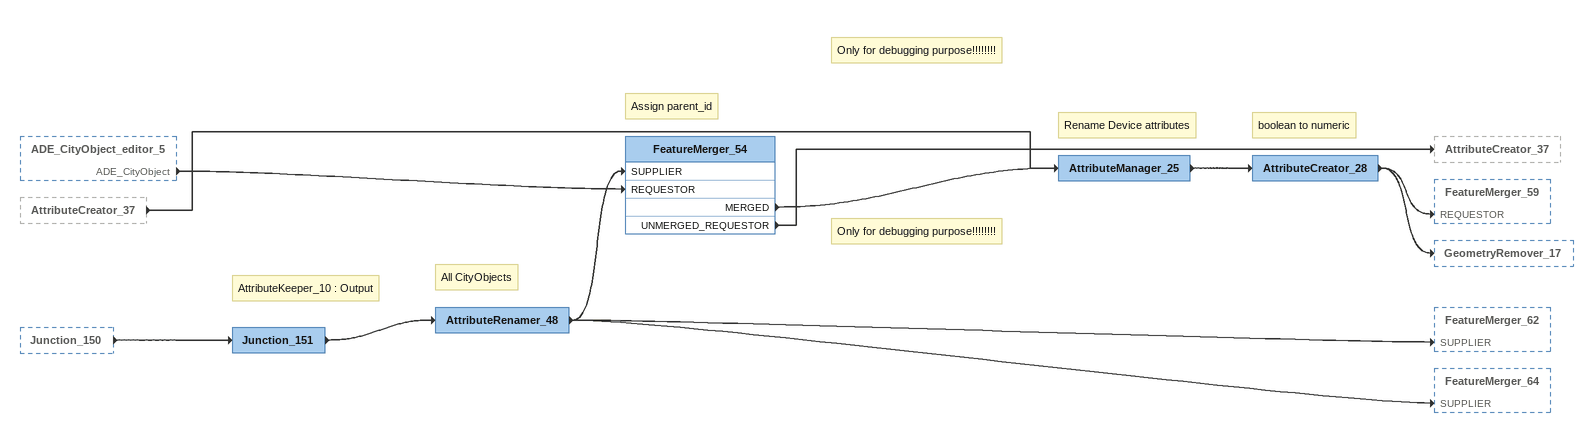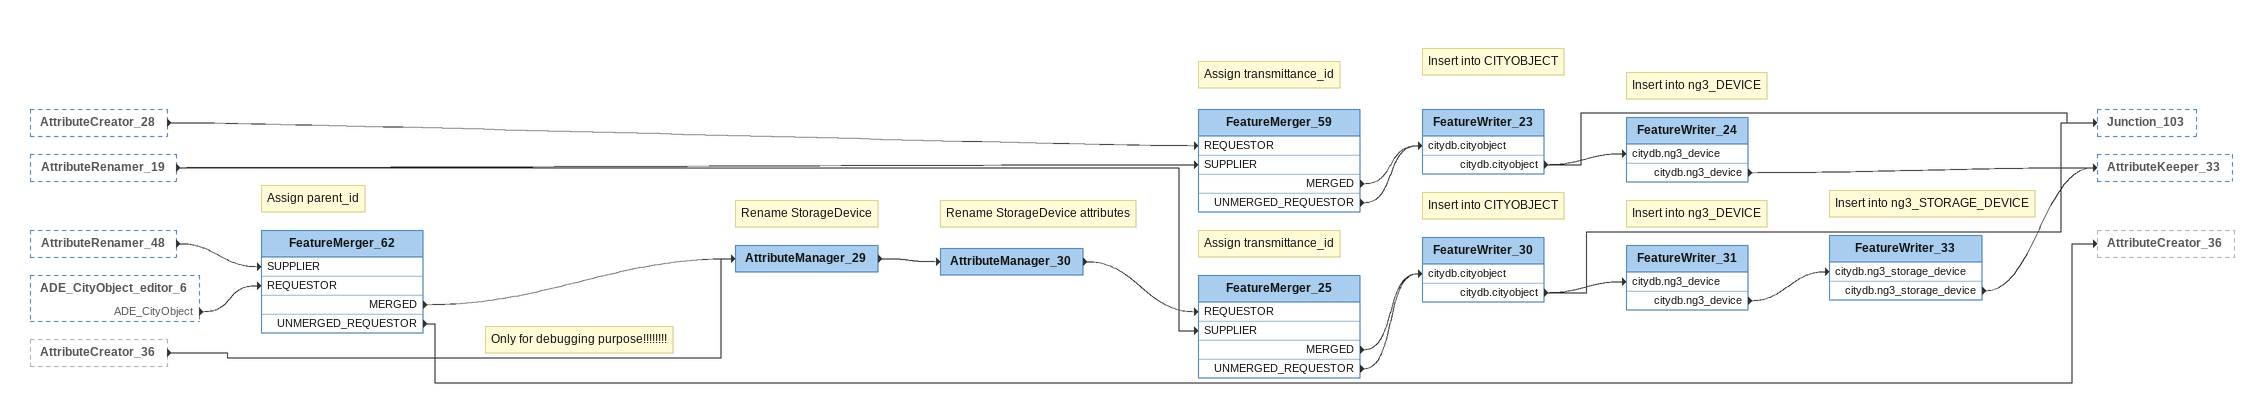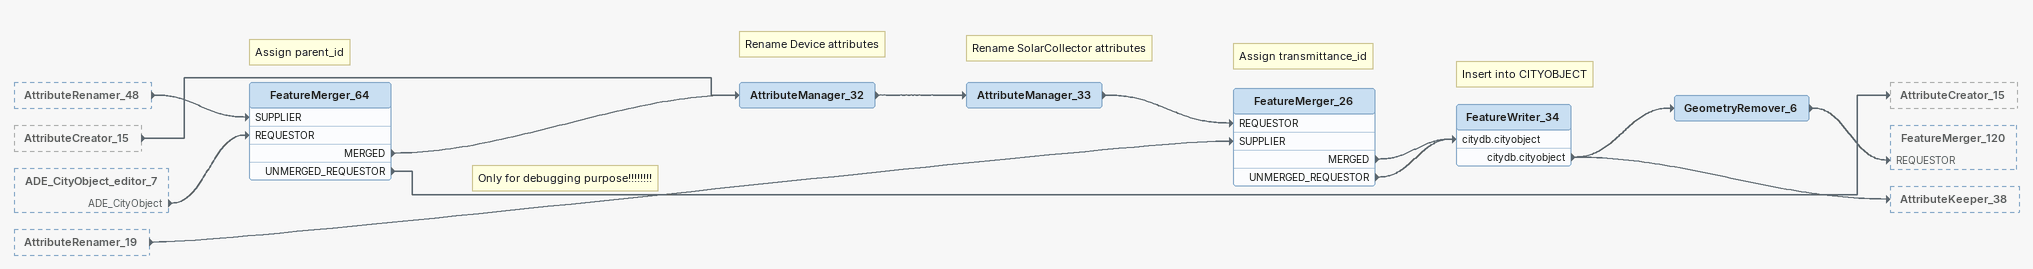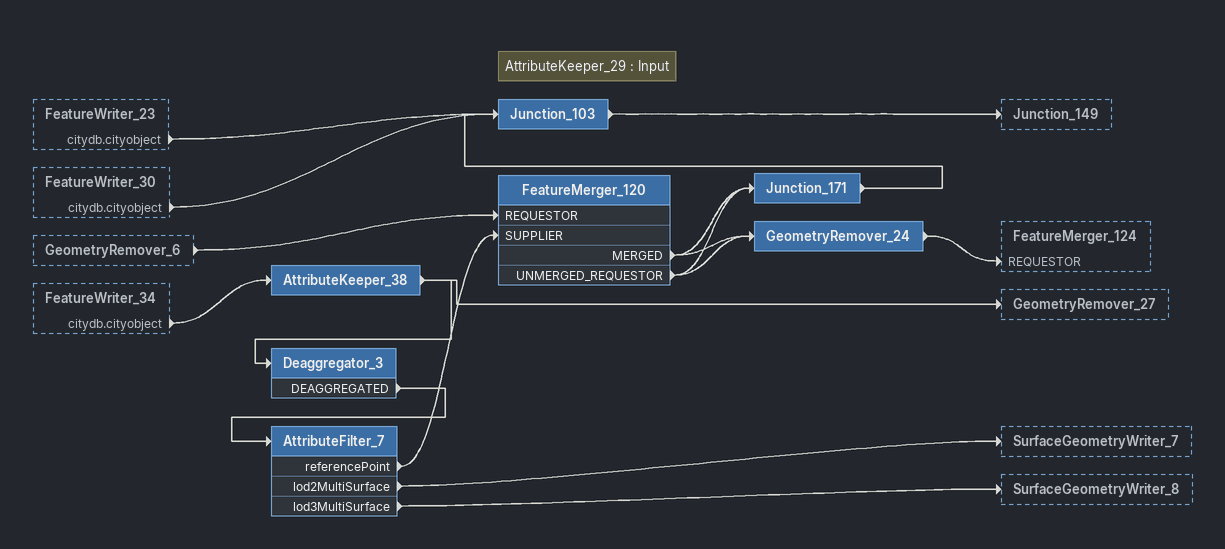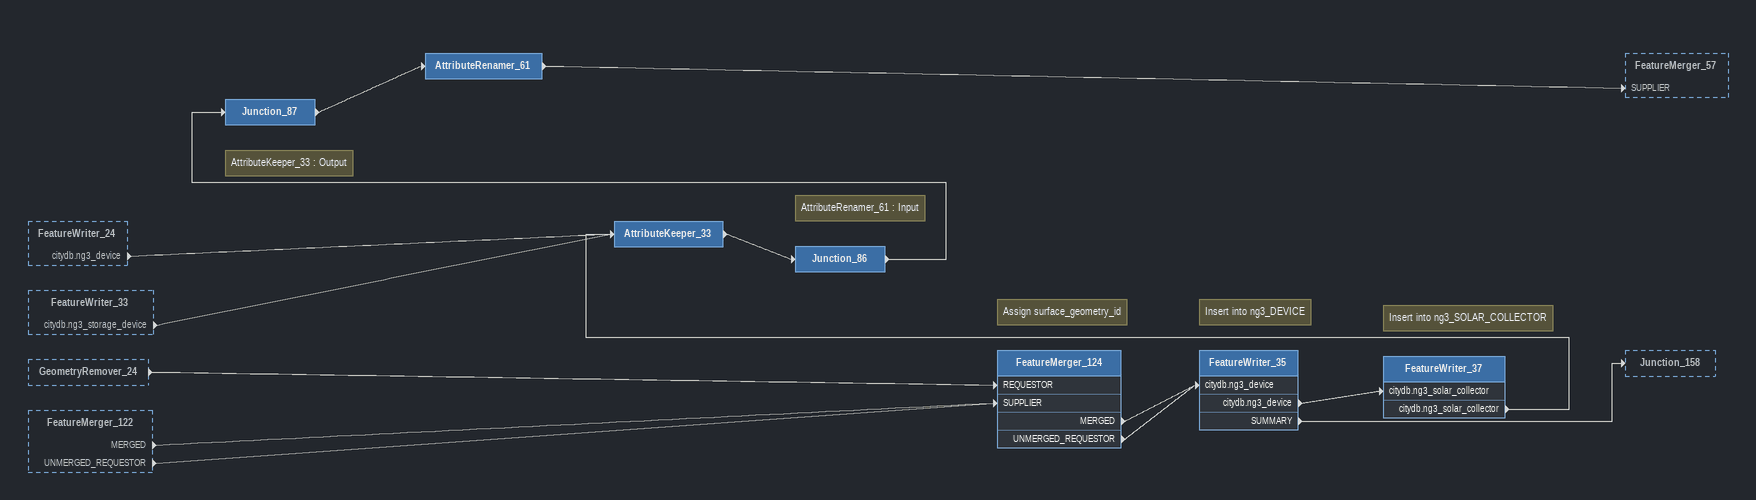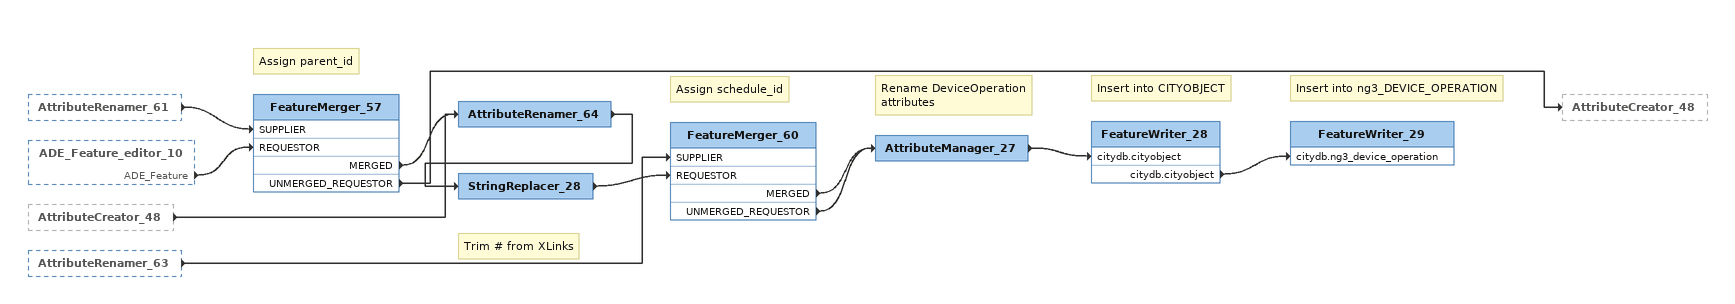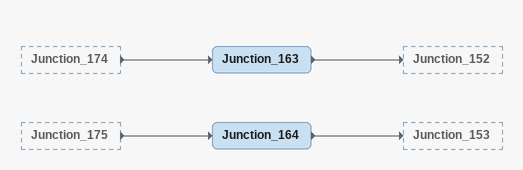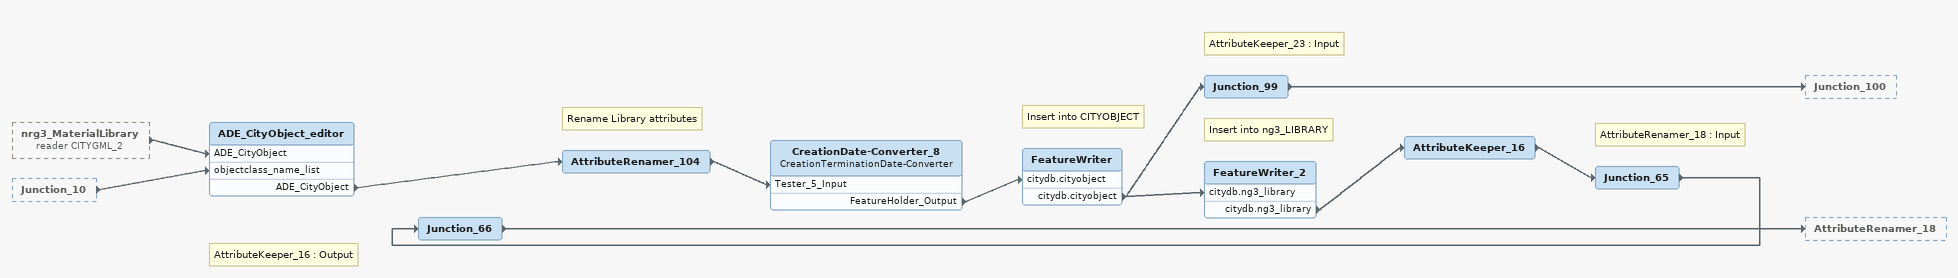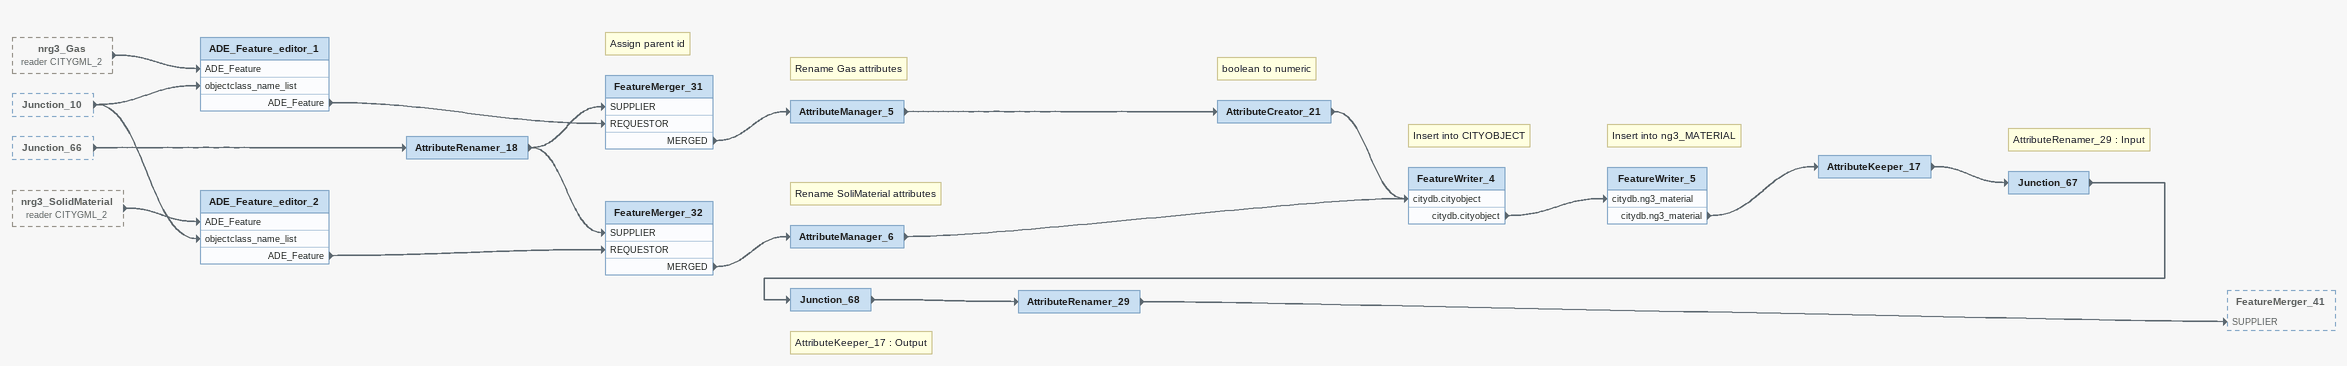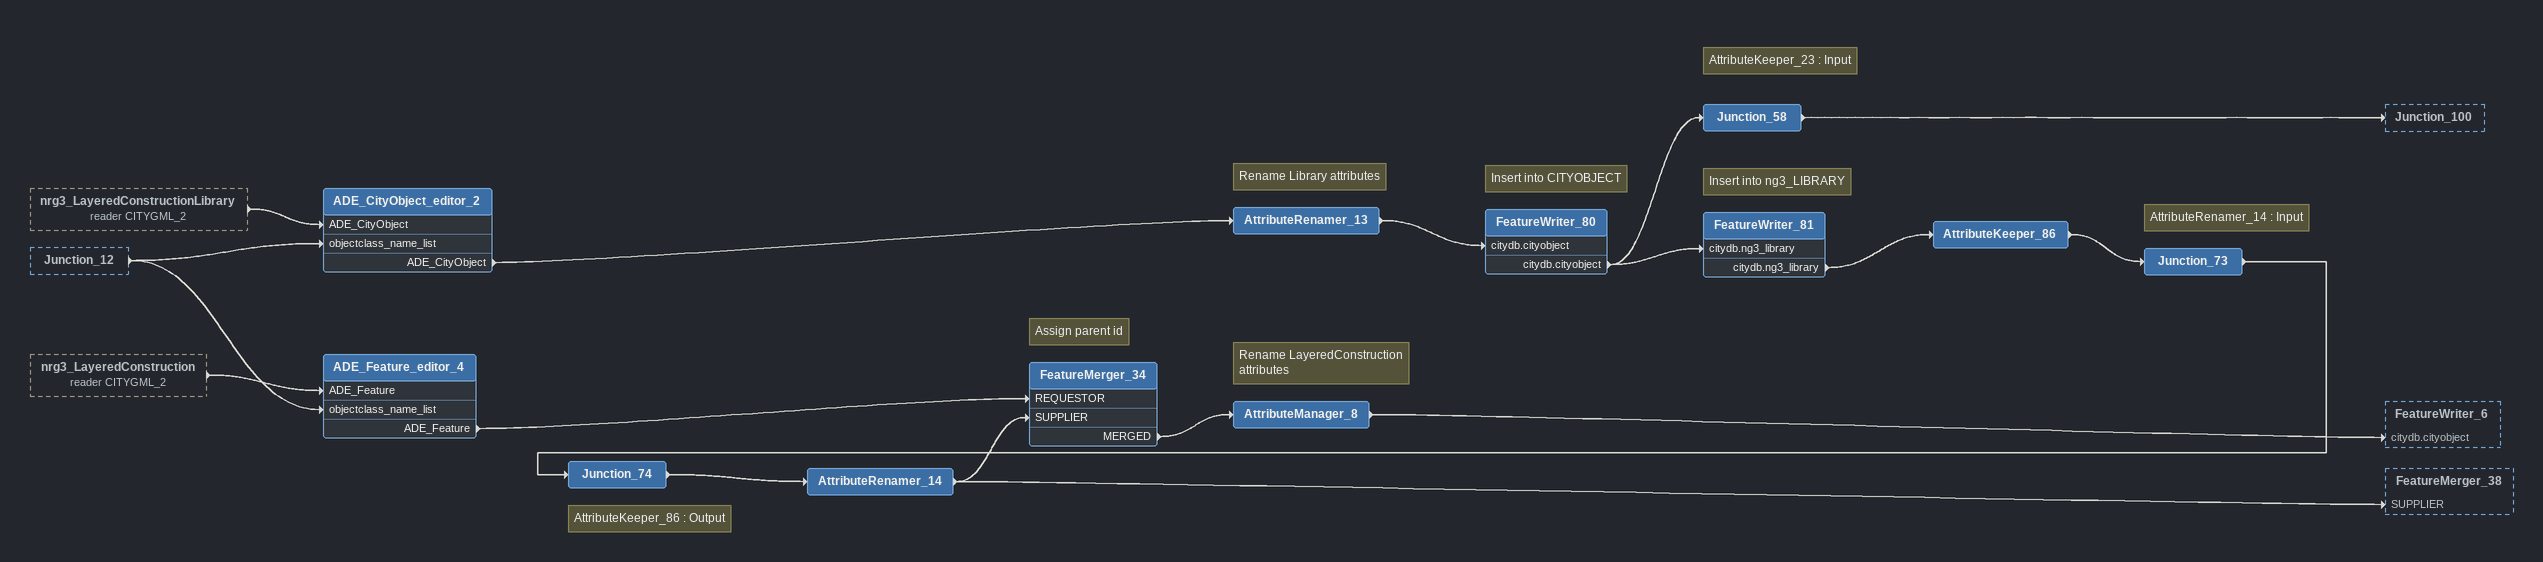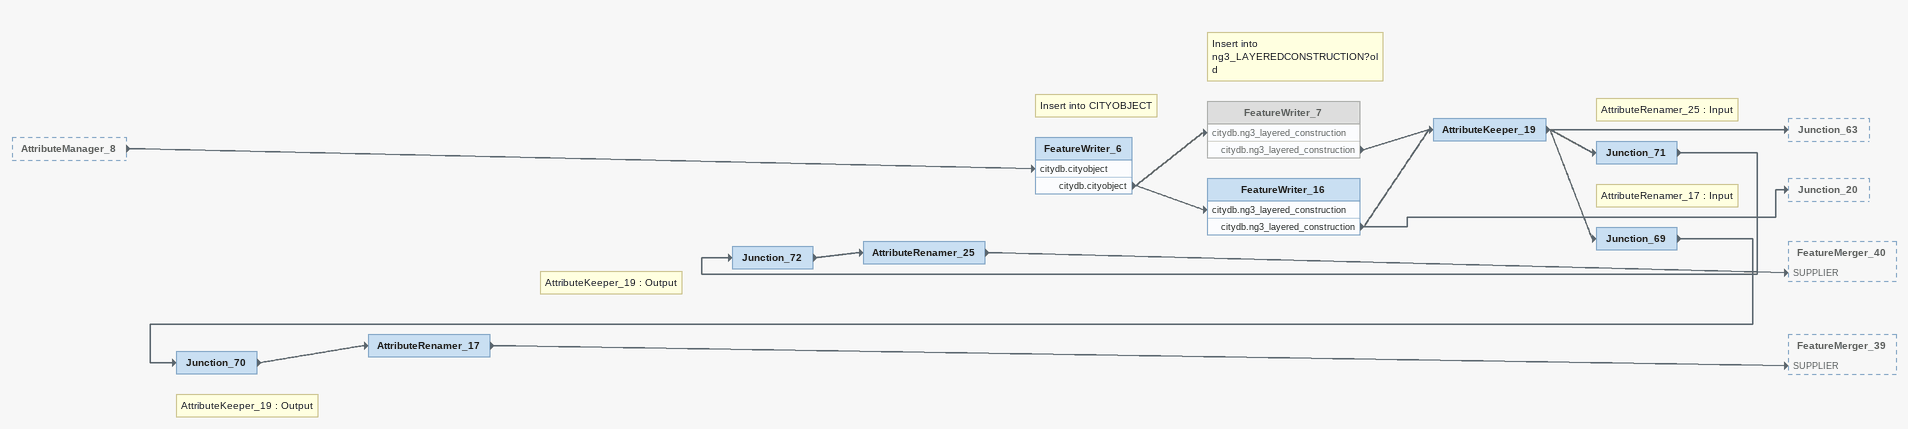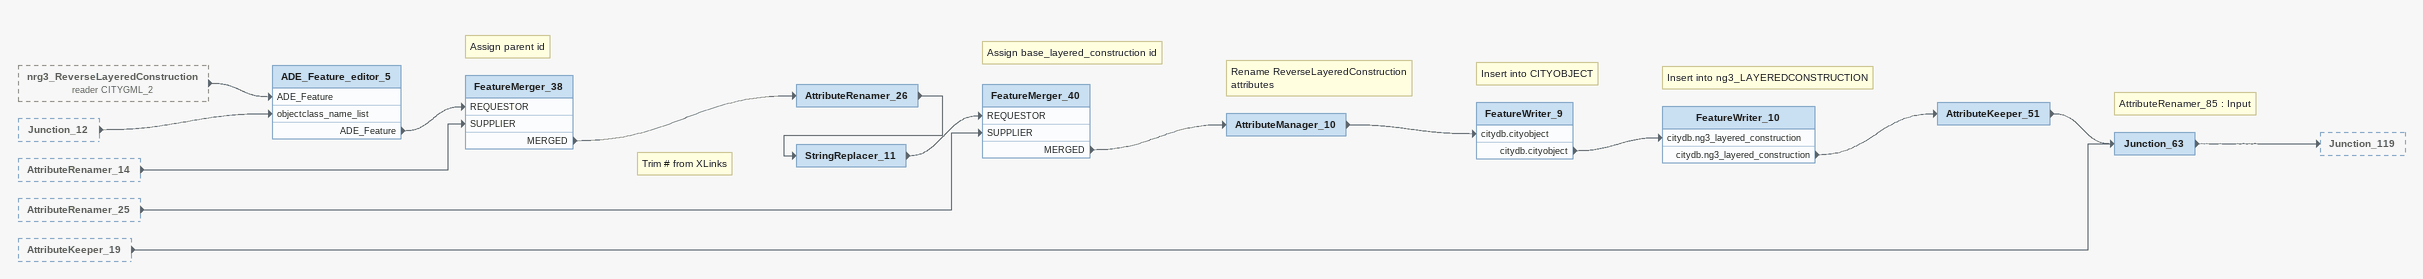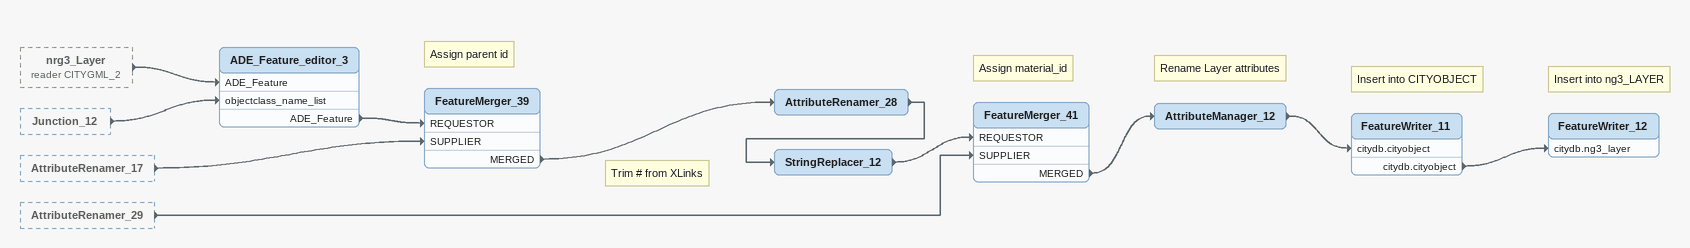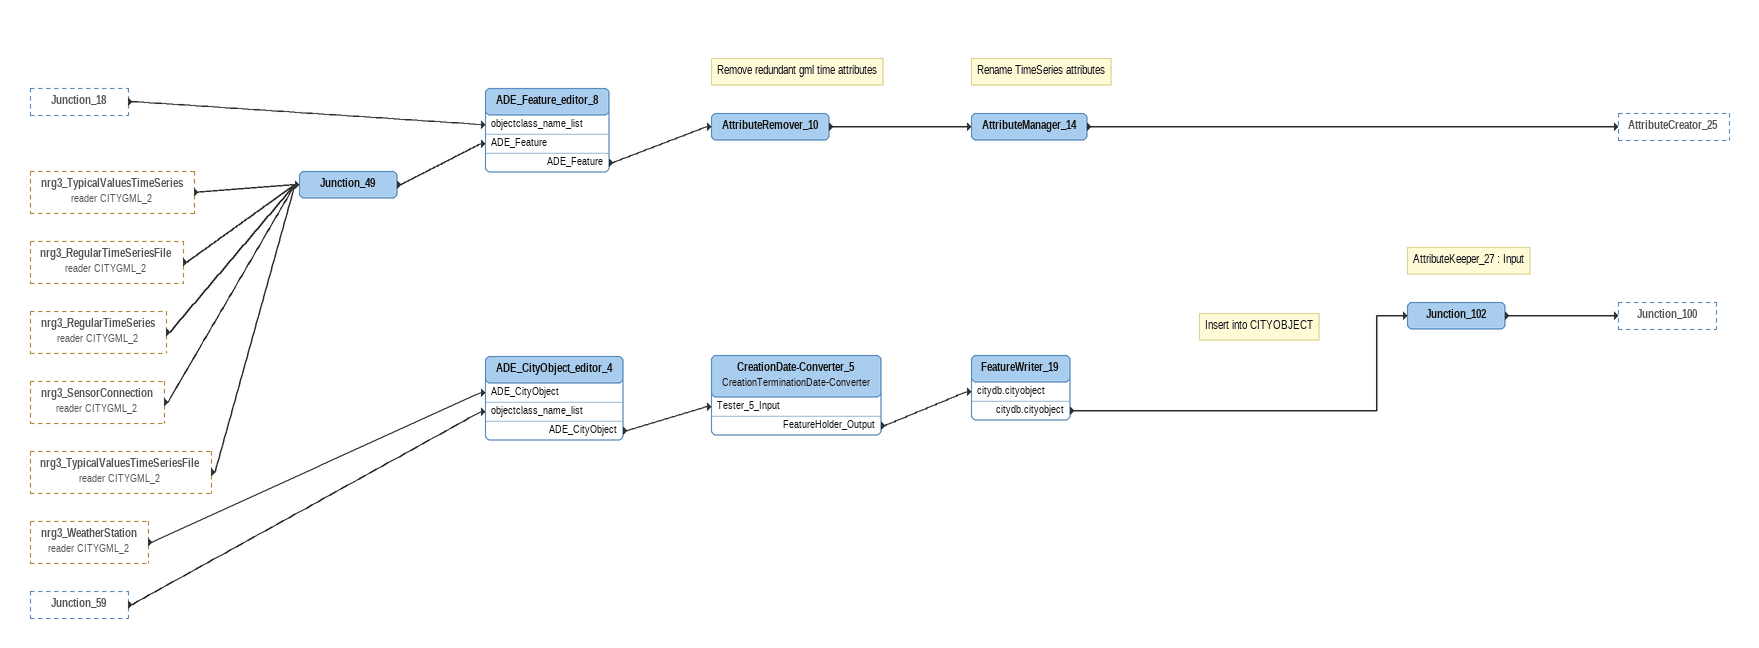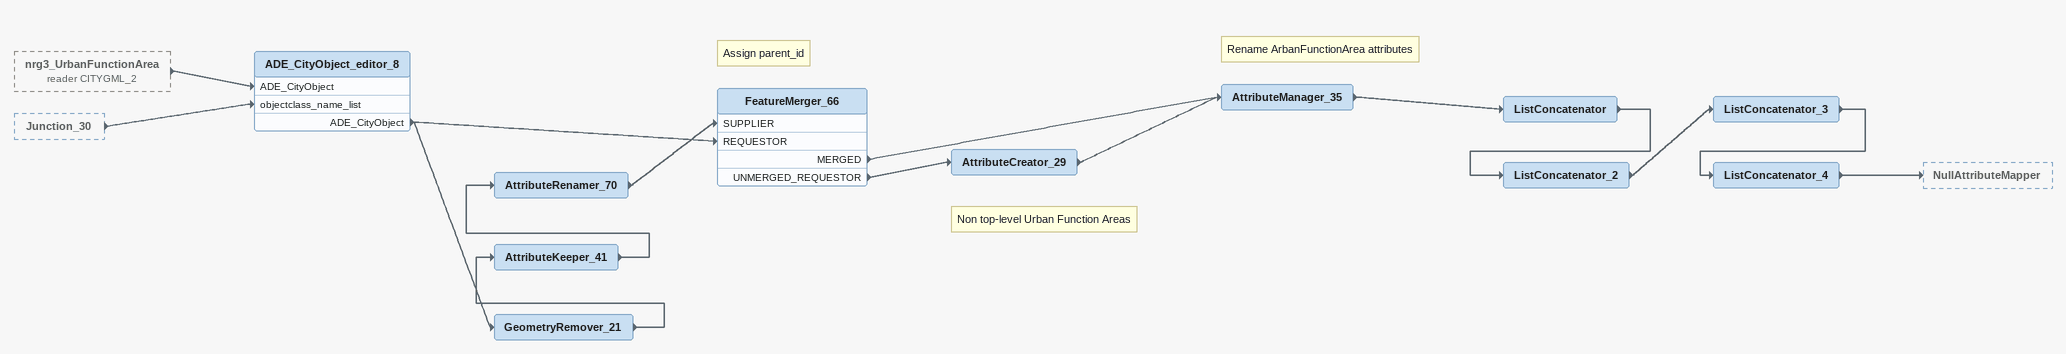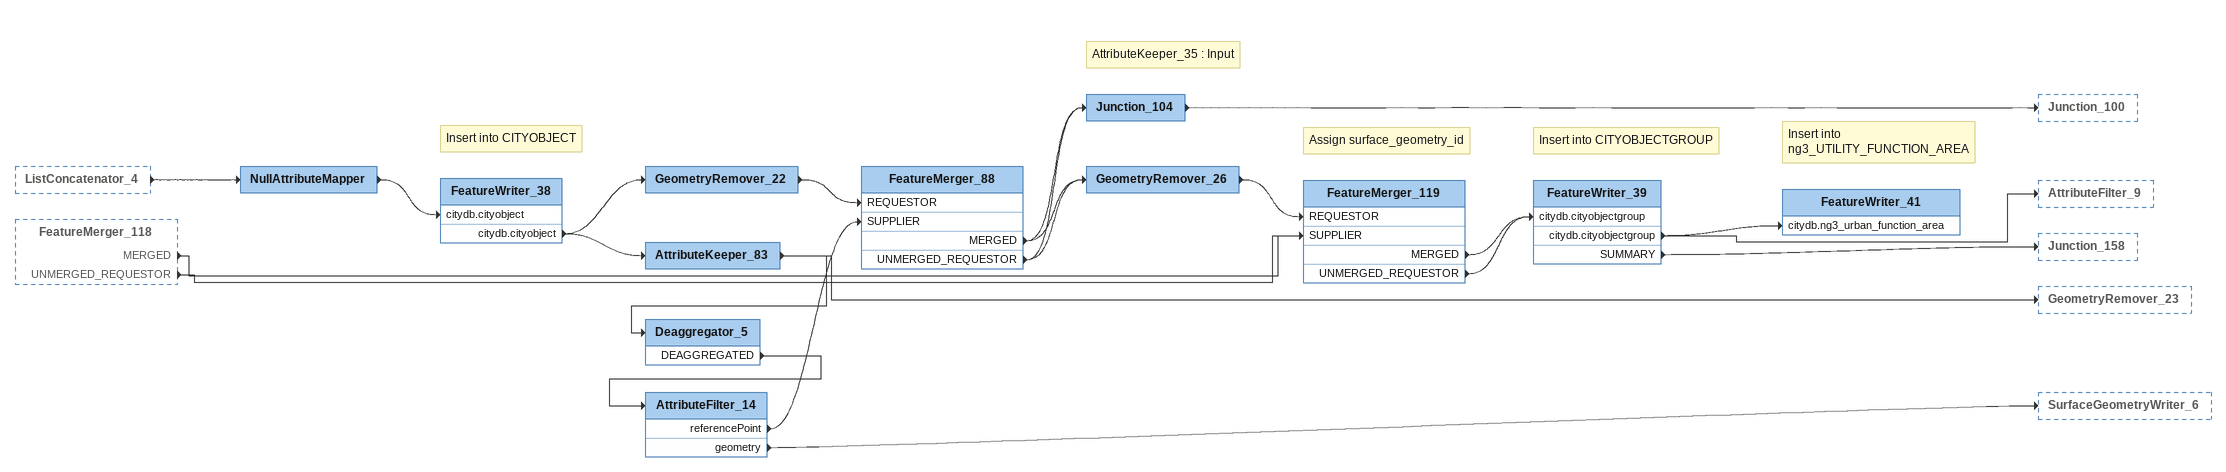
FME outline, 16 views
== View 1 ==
ADE_CityObject_editor_5 [outside]
    ADE_CityObject -> FeatureMerger_54 [REQUESTOR]
AttributeCreator_37 [outside]
    -> AttributeManager_25
Junction_150 [outside]
    -> Junction_151
Note: AttributeKeeper_10 : Output
Junction_151
    -> AttributeRenamer_48
Note: All CityObjects
AttributeRenamer_48
    -> FeatureMerger_54 [SUPPLIER]
    -> FeatureMerger_62 [SUPPLIER]
    -> FeatureMerger_64 [SUPPLIER]
Note: Assign parent_id
Note: Only for debugging purpose!!!!!!!!
Note: Only for debugging purpose!!!!!!!!
FeatureMerger_54
    MERGED -> AttributeManager_25
    UNMERGED_REQUESTOR -> AttributeCreator_37
Note: Rename Device attributes
AttributeManager_25
    -> AttributeCreator_28
Note: boolean to numeric
AttributeCreator_28
    -> FeatureMerger_59 [REQUESTOR]
    -> GeometryRemover_17

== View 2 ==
AttributeCreator_28 [outside]
    -> FeatureMerger_59 [REQUESTOR]
AttributeRenamer_19 [outside]
    -> FeatureMerger_25 [SUPPLIER]
    -> FeatureMerger_59 [SUPPLIER]
AttributeRenamer_48 [outside]
    -> FeatureMerger_62 [SUPPLIER]
ADE_CityObject_editor_6 [outside]
    ADE_CityObject -> FeatureMerger_62 [REQUESTOR]
AttributeCreator_36 [outside]
    -> AttributeManager_29
Note: Assign transmittance_id
FeatureMerger_59
    MERGED -> FeatureWriter_23 [citydb.cityobject]
    UNMERGED_REQUESTOR -> FeatureWriter_23 [citydb.cityobject]
Note: Insert into CITYOBJECT
FeatureWriter_23
    citydb.cityobject -> FeatureWriter_24 [citydb.ng3_device]
    citydb.cityobject -> Junction_103
Note: Insert into ng3_DEVICE
FeatureWriter_24
    citydb.ng3_device -> AttributeKeeper_33
Note: Assign parent_id
Note: Only for debugging purpose!!!!!!!!
FeatureMerger_62
    MERGED -> AttributeManager_29
    UNMERGED_REQUESTOR -> AttributeCreator_36
Note: Rename StorageDevice
AttributeManager_29
    -> AttributeManager_30
Note: Rename StorageDevice attributes
AttributeManager_30
    -> FeatureMerger_25 [REQUESTOR]
Note: Assign transmittance_id
FeatureMerger_25
    MERGED -> FeatureWriter_30 [citydb.cityobject]
    UNMERGED_REQUESTOR -> FeatureWriter_30 [citydb.cityobject]
Note: Insert into CITYOBJECT
FeatureWriter_30
    citydb.cityobject -> FeatureWriter_31 [citydb.ng3_device]
    citydb.cityobject -> Junction_103
Note: Insert into ng3_DEVICE
FeatureWriter_31
    citydb.ng3_device -> FeatureWriter_33 [citydb.ng3_storage_device]
Note: Insert into ng3_STORAGE_DEVICE
FeatureWriter_33
    citydb.ng3_storage_device -> AttributeKeeper_33

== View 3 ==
AttributeRenamer_48 [outside]
    -> FeatureMerger_64 [SUPPLIER]
AttributeCreator_15 [outside]
    -> AttributeManager_32
ADE_CityObject_editor_7 [outside]
    ADE_CityObject -> FeatureMerger_64 [REQUESTOR]
AttributeRenamer_19 [outside]
    -> FeatureMerger_26 [SUPPLIER]
Note: Assign parent_id
Note: Only for debugging purpose!!!!!!!!
FeatureMerger_64
    MERGED -> AttributeManager_32
    UNMERGED_REQUESTOR -> AttributeCreator_15
Note: Rename Device attributes
AttributeManager_32
    -> AttributeManager_33
Note: Rename SolarCollector attributes
AttributeManager_33
    -> FeatureMerger_26 [REQUESTOR]
Note: Assign transmittance_id
FeatureMerger_26
    MERGED -> FeatureWriter_34 [citydb.cityobject]
    UNMERGED_REQUESTOR -> FeatureWriter_34 [citydb.cityobject]
Note: Insert into CITYOBJECT
FeatureWriter_34
    citydb.cityobject -> GeometryRemover_6
    citydb.cityobject -> AttributeKeeper_38
GeometryRemover_6
    -> FeatureMerger_120 [REQUESTOR]

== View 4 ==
FeatureWriter_23 [outside]
    citydb.cityobject -> Junction_103
FeatureWriter_30 [outside]
    citydb.cityobject -> Junction_103
GeometryRemover_6 [outside]
    -> FeatureMerger_120 [REQUESTOR]
FeatureWriter_34 [outside]
    citydb.cityobject -> AttributeKeeper_38
AttributeKeeper_38
    -> Deaggregator_3
    -> GeometryRemover_27
Deaggregator_3
    DEAGGREGATED -> AttributeFilter_7
AttributeFilter_7
    referencePoint -> FeatureMerger_120 [SUPPLIER]
    lod2MultiSurface -> SurfaceGeometryWriter_7
    lod3MultiSurface -> SurfaceGeometryWriter_8
FeatureMerger_120
    MERGED -> GeometryRemover_24
    MERGED -> Junction_171
    UNMERGED_REQUESTOR -> GeometryRemover_24
    UNMERGED_REQUESTOR -> Junction_171
Junction_171
    -> Junction_103
Note: AttributeKeeper_29 : Input
Junction_103
    -> Junction_149
GeometryRemover_24
    -> FeatureMerger_124 [REQUESTOR]

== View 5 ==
FeatureWriter_24 [outside]
    citydb.ng3_device -> AttributeKeeper_33
FeatureWriter_33 [outside]
    citydb.ng3_storage_device -> AttributeKeeper_33
GeometryRemover_24 [outside]
    -> FeatureMerger_124 [REQUESTOR]
FeatureMerger_122 [outside]
    MERGED -> FeatureMerger_124 [SUPPLIER]
    UNMERGED_REQUESTOR -> FeatureMerger_124 [SUPPLIER]
Note: Assign surface_geometry_id
FeatureMerger_124
    MERGED -> FeatureWriter_35 [citydb.ng3_device]
    UNMERGED_REQUESTOR -> FeatureWriter_35 [citydb.ng3_device]
Note: Insert into ng3_DEVICE
FeatureWriter_35
    citydb.ng3_device -> FeatureWriter_37 [citydb.ng3_solar_collector]
    SUMMARY -> Junction_158
Note: Insert into ng3_SOLAR_COLLECTOR
FeatureWriter_37
    citydb.ng3_solar_collector -> AttributeKeeper_33
AttributeKeeper_33
    -> Junction_86
Note: AttributeRenamer_61 : Input
Junction_86
    -> Junction_87
Note: AttributeKeeper_33 : Output
Junction_87
    -> AttributeRenamer_61
AttributeRenamer_61
    -> FeatureMerger_57 [SUPPLIER]

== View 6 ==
AttributeRenamer_61 [outside]
    -> FeatureMerger_57 [SUPPLIER]
ADE_Feature_editor_10 [outside]
    ADE_Feature -> FeatureMerger_57 [REQUESTOR]
AttributeCreator_48 [outside]
    -> AttributeRenamer_64
AttributeRenamer_63 [outside]
    -> FeatureMerger_60 [SUPPLIER]
Note: Assign parent_id
FeatureMerger_57
    MERGED -> AttributeRenamer_64
    UNMERGED_REQUESTOR -> AttributeCreator_48
AttributeRenamer_64
    -> StringReplacer_28
Note: Trim # from XLinks
StringReplacer_28
    -> FeatureMerger_60 [REQUESTOR]
Note: Assign schedule_id
FeatureMerger_60
    MERGED -> AttributeManager_27
    UNMERGED_REQUESTOR -> AttributeManager_27
Note: Rename DeviceOperation attributes
AttributeManager_27
    -> FeatureWriter_28 [citydb.cityobject]
Note: Insert into CITYOBJECT
FeatureWriter_28
    citydb.cityobject -> FeatureWriter_29 [citydb.ng3_device_operation]
Note: Insert into ng3_DEVICE_OPERATION
FeatureWriter_29

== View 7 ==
Junction_174 [outside]
    -> Junction_163
Junction_175 [outside]
    -> Junction_164
Junction_163
    -> Junction_152
Junction_164
    -> Junction_153

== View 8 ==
nrg3_MaterialLibrary (reader CITYGML_2) [outside]
    -> ADE_CityObject_editor [ADE_CityObject]
Junction_10 [outside]
    -> ADE_CityObject_editor [objectclass_name_list]
ADE_CityObject_editor
    ADE_CityObject -> AttributeRenamer_104
Note: Rename Library attributes
AttributeRenamer_104
    -> CreationDate-Converter_8 [Tester_5_Input]
CreationDate-Converter_8: CreationTerminationDate-Converter
    FeatureHolder_Output -> FeatureWriter [citydb.cityobject]
Note: Insert into CITYOBJECT
FeatureWriter
    citydb.cityobject -> Junction_99
    citydb.cityobject -> FeatureWriter_2 [citydb.ng3_library]
Note: AttributeKeeper_23 : Input
Junction_99
    -> Junction_100
Note: Insert into ng3_LIBRARY
FeatureWriter_2
    citydb.ng3_library -> AttributeKeeper_16
AttributeKeeper_16
    -> Junction_65
Note: AttributeRenamer_18 : Input
Junction_65
    -> Junction_66
Note: AttributeKeeper_16 : Output
Junction_66
    -> AttributeRenamer_18

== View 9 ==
nrg3_Gas (reader CITYGML_2) [outside]
    -> ADE_Feature_editor_1 [ADE_Feature]
Junction_10 [outside]
    -> ADE_Feature_editor_1 [objectclass_name_list]
    -> ADE_Feature_editor_2 [objectclass_name_list]
Junction_66 [outside]
    -> AttributeRenamer_18
nrg3_SolidMaterial (reader CITYGML_2) [outside]
    -> ADE_Feature_editor_2 [ADE_Feature]
AttributeRenamer_18
    -> FeatureMerger_31 [SUPPLIER]
    -> FeatureMerger_32 [SUPPLIER]
ADE_Feature_editor_1
    ADE_Feature -> FeatureMerger_31 [REQUESTOR]
Note: Assign parent id
FeatureMerger_31
    MERGED -> AttributeManager_5
Note: Rename Gas attributes
AttributeManager_5
    -> AttributeCreator_21
Note: boolean to numeric
AttributeCreator_21
    -> FeatureWriter_4 [citydb.cityobject]
ADE_Feature_editor_2
    ADE_Feature -> FeatureMerger_32 [REQUESTOR]
FeatureMerger_32
    MERGED -> AttributeManager_6
Note: Rename SoliMaterial attributes
AttributeManager_6
    -> FeatureWriter_4 [citydb.cityobject]
Note: Insert into CITYOBJECT
FeatureWriter_4
    citydb.cityobject -> FeatureWriter_5 [citydb.ng3_material]
Note: Insert into ng3_MATERIAL
FeatureWriter_5
    citydb.ng3_material -> AttributeKeeper_17
AttributeKeeper_17
    -> Junction_67
Note: AttributeRenamer_29 : Input
Junction_67
    -> Junction_68
Note: AttributeKeeper_17 : Output
Junction_68
    -> AttributeRenamer_29
AttributeRenamer_29
    -> FeatureMerger_41 [SUPPLIER]

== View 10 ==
nrg3_LayeredConstructionLibrary (reader CITYGML_2) [outside]
    -> ADE_CityObject_editor_2 [ADE_CityObject]
Junction_12 [outside]
    -> ADE_CityObject_editor_2 [objectclass_name_list]
    -> ADE_Feature_editor_4 [objectclass_name_list]
nrg3_LayeredConstruction (reader CITYGML_2) [outside]
    -> ADE_Feature_editor_4 [ADE_Feature]
ADE_CityObject_editor_2
    ADE_CityObject -> AttributeRenamer_13
Note: Rename Library attributes
AttributeRenamer_13
    -> FeatureWriter_80 [citydb.cityobject]
Note: Insert into CITYOBJECT
FeatureWriter_80
    citydb.cityobject -> FeatureWriter_81 [citydb.ng3_library]
    citydb.cityobject -> Junction_58
Note: AttributeKeeper_23 : Input
Junction_58
    -> Junction_100
Note: Insert into ng3_LIBRARY
FeatureWriter_81
    citydb.ng3_library -> AttributeKeeper_86
AttributeKeeper_86
    -> Junction_73
Note: AttributeRenamer_14 : Input
Junction_73
    -> Junction_74
Note: AttributeKeeper_86 : Output
Junction_74
    -> AttributeRenamer_14
AttributeRenamer_14
    -> FeatureMerger_34 [SUPPLIER]
    -> FeatureMerger_38 [SUPPLIER]
ADE_Feature_editor_4
    ADE_Feature -> FeatureMerger_34 [REQUESTOR]
Note: Assign parent id
FeatureMerger_34
    MERGED -> AttributeManager_8
Note: Rename LayeredConstruction attributes
AttributeManager_8
    -> FeatureWriter_6 [citydb.cityobject]

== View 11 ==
AttributeManager_8 [outside]
    -> FeatureWriter_6 [citydb.cityobject]
Note: Insert into CITYOBJECT
FeatureWriter_6
    citydb.cityobject -> FeatureWriter_7 [citydb.ng3_layered_construction]
    citydb.cityobject -> FeatureWriter_16 [citydb.ng3_layered_construction]
Note: Insert into ng3_LAYEREDCONSTRUCTION?old
FeatureWriter_7 [off]
    citydb.ng3_layered_construction -> AttributeKeeper_19
FeatureWriter_16
    citydb.ng3_layered_construction -> AttributeKeeper_19
    citydb.ng3_layered_construction -> Junction_20
AttributeKeeper_19
    -> Junction_63
    -> Junction_69
    -> Junction_71
Note: AttributeRenamer_25 : Input
Junction_71
    -> Junction_72
Note: AttributeKeeper_19 : Output
Junction_72
    -> AttributeRenamer_25
AttributeRenamer_25
    -> FeatureMerger_40 [SUPPLIER]
Note: AttributeRenamer_17 : Input
Junction_69
    -> Junction_70
Note: AttributeKeeper_19 : Output
Junction_70
    -> AttributeRenamer_17
AttributeRenamer_17
    -> FeatureMerger_39 [SUPPLIER]

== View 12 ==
nrg3_ReverseLayeredConstruction (reader CITYGML_2) [outside]
    -> ADE_Feature_editor_5 [ADE_Feature]
Junction_12 [outside]
    -> ADE_Feature_editor_5 [objectclass_name_list]
AttributeRenamer_14 [outside]
    -> FeatureMerger_38 [SUPPLIER]
AttributeRenamer_25 [outside]
    -> FeatureMerger_40 [SUPPLIER]
AttributeKeeper_19 [outside]
    -> Junction_63
ADE_Feature_editor_5
    ADE_Feature -> FeatureMerger_38 [REQUESTOR]
Note: Assign parent id
FeatureMerger_38
    MERGED -> AttributeRenamer_26
AttributeRenamer_26
    -> StringReplacer_11
Note: Trim # from XLinks
StringReplacer_11
    -> FeatureMerger_40 [REQUESTOR]
Note: Assign base_layered_construction id
FeatureMerger_40
    MERGED -> AttributeManager_10
Note: Rename ReverseLayeredConstruction attributes
AttributeManager_10
    -> FeatureWriter_9 [citydb.cityobject]
Note: Insert into CITYOBJECT
FeatureWriter_9
    citydb.cityobject -> FeatureWriter_10 [citydb.ng3_layered_construction]
Note: Insert into ng3_LAYEREDCONSTRUCTION
FeatureWriter_10
    citydb.ng3_layered_construction -> AttributeKeeper_51
AttributeKeeper_51
    -> Junction_63
Note: AttributeRenamer_85 : Input
Junction_63
    -> Junction_119

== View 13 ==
nrg3_Layer (reader CITYGML_2) [outside]
    -> ADE_Feature_editor_3 [ADE_Feature]
Junction_12 [outside]
    -> ADE_Feature_editor_3 [objectclass_name_list]
AttributeRenamer_17 [outside]
    -> FeatureMerger_39 [SUPPLIER]
AttributeRenamer_29 [outside]
    -> FeatureMerger_41 [SUPPLIER]
ADE_Feature_editor_3
    ADE_Feature -> FeatureMerger_39 [REQUESTOR]
Note: Assign parent id
FeatureMerger_39
    MERGED -> AttributeRenamer_28
AttributeRenamer_28
    -> StringReplacer_12
Note: Trim # from XLinks
StringReplacer_12
    -> FeatureMerger_41 [REQUESTOR]
Note: Assign material_id
FeatureMerger_41
    MERGED -> AttributeManager_12
Note: Rename Layer attributes
AttributeManager_12
    -> FeatureWriter_11 [citydb.cityobject]
Note: Insert into CITYOBJECT
FeatureWriter_11
    citydb.cityobject -> FeatureWriter_12 [citydb.ng3_layer]
Note: Insert into ng3_LAYER
FeatureWriter_12

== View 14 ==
Junction_18 [outside]
    -> ADE_Feature_editor_8 [objectclass_name_list]
nrg3_TypicalValuesTimeSeries (reader CITYGML_2) [outside]
    -> Junction_49
nrg3_RegularTimeSeriesFile (reader CITYGML_2) [outside]
    -> Junction_49
nrg3_RegularTimeSeries (reader CITYGML_2) [outside]
    -> Junction_49
nrg3_SensorConnection (reader CITYGML_2) [outside]
    -> Junction_49
nrg3_TypicalValuesTimeSeriesFile (reader CITYGML_2) [outside]
    -> Junction_49
nrg3_WeatherStation (reader CITYGML_2) [outside]
    -> ADE_CityObject_editor_4 [ADE_CityObject]
Junction_59 [outside]
    -> ADE_CityObject_editor_4 [objectclass_name_list]
Junction_49
    -> ADE_Feature_editor_8 [ADE_Feature]
ADE_Feature_editor_8
    ADE_Feature -> AttributeRemover_10
Note: Remove redundant gml time attributes
AttributeRemover_10
    -> AttributeManager_14
Note: Rename TimeSeries attributes
AttributeManager_14
    -> AttributeCreator_25
ADE_CityObject_editor_4
    ADE_CityObject -> CreationDate-Converter_5 [Tester_5_Input]
CreationDate-Converter_5: CreationTerminationDate-Converter
    FeatureHolder_Output -> FeatureWriter_19 [citydb.cityobject]
Note: Insert into CITYOBJECT
FeatureWriter_19
    citydb.cityobject -> Junction_102
Note: AttributeKeeper_27 : Input
Junction_102
    -> Junction_100

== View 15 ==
nrg3_UrbanFunctionArea (reader CITYGML_2) [outside]
    -> ADE_CityObject_editor_8 [ADE_CityObject]
Junction_30 [outside]
    -> ADE_CityObject_editor_8 [objectclass_name_list]
ADE_CityObject_editor_8
    ADE_CityObject -> FeatureMerger_66 [REQUESTOR]
    ADE_CityObject -> GeometryRemover_21
GeometryRemover_21
    -> AttributeKeeper_41
AttributeKeeper_41
    -> AttributeRenamer_70
AttributeRenamer_70
    -> FeatureMerger_66 [SUPPLIER]
Note: Assign parent_id
FeatureMerger_66
    MERGED -> AttributeManager_35
    UNMERGED_REQUESTOR -> AttributeCreator_29
Note: Non top-level Urban Function Areas
AttributeCreator_29
    -> AttributeManager_35
Note: Rename ArbanFunctionArea attributes
AttributeManager_35
    -> ListConcatenator
ListConcatenator
    -> ListConcatenator_2
ListConcatenator_2
    -> ListConcatenator_3
ListConcatenator_3
    -> ListConcatenator_4
ListConcatenator_4
    -> NullAttributeMapper

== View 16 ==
ListConcatenator_4 [outside]
    -> NullAttributeMapper
FeatureMerger_118 [outside]
    MERGED -> FeatureMerger_119 [SUPPLIER]
    UNMERGED_REQUESTOR -> FeatureMerger_119 [SUPPLIER]
NullAttributeMapper
    -> FeatureWriter_38 [citydb.cityobject]
Note: Insert into CITYOBJECT
FeatureWriter_38
    citydb.cityobject -> GeometryRemover_22
    citydb.cityobject -> AttributeKeeper_83
GeometryRemover_22
    -> FeatureMerger_88 [REQUESTOR]
AttributeKeeper_83
    -> Deaggregator_5
    -> GeometryRemover_23
Deaggregator_5
    DEAGGREGATED -> AttributeFilter_14
AttributeFilter_14
    referencePoint -> FeatureMerger_88 [SUPPLIER]
    geometry -> SurfaceGeometryWriter_6
FeatureMerger_88
    MERGED -> GeometryRemover_26
    MERGED -> Junction_104
    UNMERGED_REQUESTOR -> GeometryRemover_26
    UNMERGED_REQUESTOR -> Junction_104
Note: AttributeKeeper_35 : Input
Junction_104
    -> Junction_100
GeometryRemover_26
    -> FeatureMerger_119 [REQUESTOR]
Note: Assign surface_geometry_id
FeatureMerger_119
    MERGED -> FeatureWriter_39 [citydb.cityobjectgroup]
    UNMERGED_REQUESTOR -> FeatureWriter_39 [citydb.cityobjectgroup]
Note: Insert into CITYOBJECTGROUP
FeatureWriter_39
    citydb.cityobjectgroup -> FeatureWriter_41 [citydb.ng3_urban_function_area]
    citydb.cityobjectgroup -> AttributeFilter_9
    SUMMARY -> Junction_158
Note: Insert into ng3_UTILITY_FUNCTION_AREA
FeatureWriter_41
